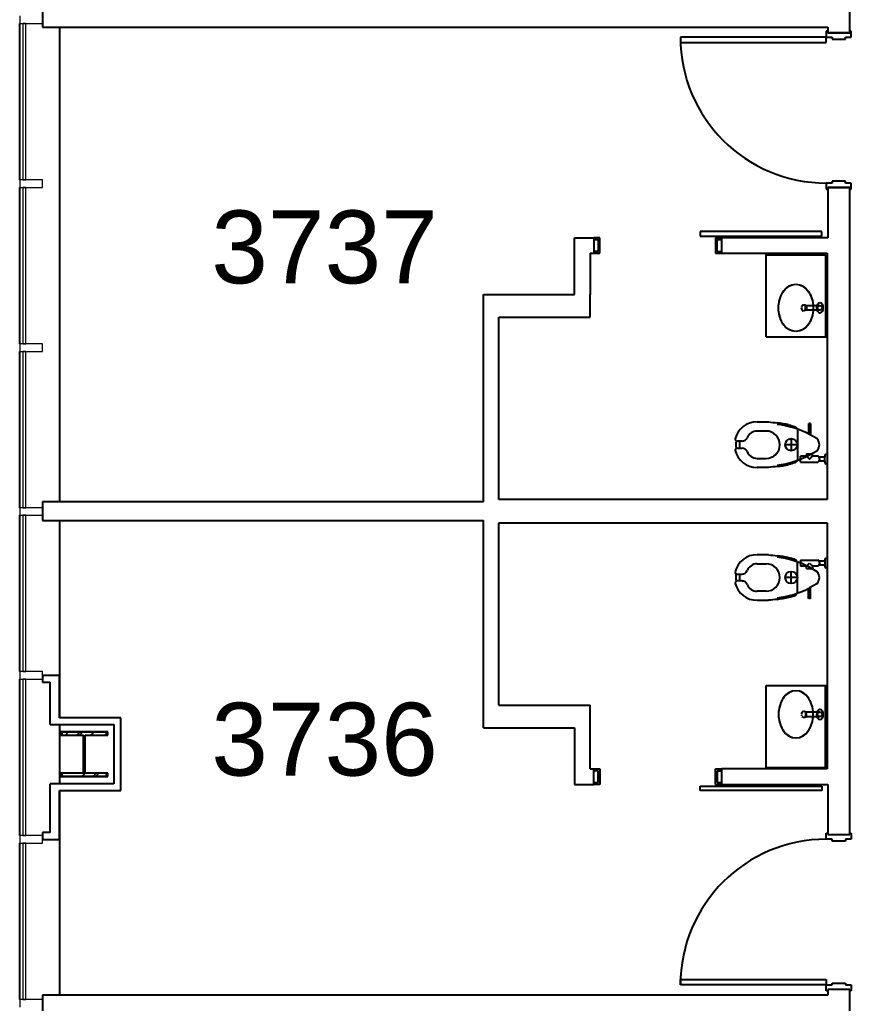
# Model space of a CAD drawing. Header units: inches. Extents: x -1169 to 5569, y -44 to 4300.
# Drawn here: x -42.7 to 231.1, y 2545 to 2869 of the extents above; entities that cross this region are included whole.
import ezdxf

# ---------------------------------------------------------------- set-up
doc = ezdxf.new("R2010")
doc.units = ezdxf.units.IN
doc.header["$LTSCALE"] = 96
doc.header["$MEASUREMENT"] = 0
for name, color, linetype in [('A-ANNO-ROOM', 4, 'CONTINUOUS'), ('A-COLS', 5, 'CONTINUOUS'), ('A-DOOR', 2, 'CONTINUOUS'), ('A-FLOR-PFIX', 2, 'CONTINUOUS'), ('A-GLAZ', 2, 'CONTINUOUS'), ('A-WALL-FULL', 6, 'CONTINUOUS')]:
    doc.layers.add(name, color=color, linetype=linetype)
doc.styles.add('Arial', font='arial.ttf')

msp = doc.modelspace()

# ---------------------------------------------------------------- linework, layer by layer
at = {"layer": 'A-COLS'}
for p, q in [((-13.67, 2634.47), (-29.17, 2634.47)), ((-29.17, 2634.47), (-29.17, 2633.38)), ((-14.07, 2634.33), (-28.77, 2634.33)), ((-28.77, 2634.33), (-28.77, 2633.39)), ((-27.6, 2633.39), (-26.66, 2634.33)), ((-23.87, 2633.38), (-22.92, 2634.33)), ((-22.99, 2633.39), (-22.05, 2634.33)), ((-19.26, 2633.39), (-18.31, 2634.33)), ((-14.07, 2633.39), (-14.07, 2634.33)), ((-13.67, 2633.38), (-13.67, 2634.47)), ((-29.17, 2633.38), (-28.77, 2633.38)), ((-28.77, 2633.39), (-21.72, 2633.39)), ((-21.76, 2633.38), (-21.76, 2620.78)), ((-21.72, 2633.39), (-21.72, 2620.77)), ((-21.72, 2630.92), (-21.13, 2631.51)), ((-21.13, 2620.77), (-21.13, 2633.39)), ((-21.13, 2633.39), (-14.07, 2633.39)), ((-21.08, 2620.78), (-21.08, 2633.38)), ((-14.07, 2633.38), (-13.67, 2633.38)), ((-28.77, 2620.78), (-29.17, 2620.78)), ((-29.17, 2620.78), (-29.17, 2619.69)), ((-29.17, 2619.69), (-13.67, 2619.69)), ((-21.72, 2620.77), (-28.77, 2620.77)), ((-28.77, 2620.77), (-28.77, 2619.83)), ((-28.77, 2619.83), (-14.07, 2619.83)), ((-22.15, 2619.83), (-21.13, 2620.85)), ((-14.07, 2620.77), (-21.13, 2620.77)), ((-18.41, 2619.83), (-17.47, 2620.78)), ((-17.54, 2619.83), (-16.6, 2620.77)), ((-13.67, 2620.78), (-14.07, 2620.78)), ((-14.07, 2619.83), (-14.07, 2620.77)), ((-13.67, 2619.69), (-13.67, 2620.78))]:
    msp.add_line(p, q, dxfattribs=at)
at = {"layer": 'A-DOOR'}
for p, q in [((223.33, 2865.2), (222.83, 2865.2)), ((222.83, 2865.2), (222.83, 2863.2)), ((223.33, 2864.7), (223.33, 2865.2)), ((230.58, 2864.7), (223.33, 2864.7)), ((231.08, 2865.2), (230.58, 2865.2)), ((230.58, 2865.2), (230.58, 2864.7)), ((231.08, 2863.2), (231.08, 2865.2)), ((174.83, 2863.2), (174.83, 2861.45)), ((222.83, 2863.2), (174.83, 2863.2)), ((174.83, 2861.45), (222.83, 2861.45)), ((222.83, 2861.45), (222.83, 2863.2)), ((222.83, 2863.2), (224.76, 2863.2)), ((224.76, 2863.2), (224.76, 2862.58)), ((224.76, 2862.58), (229.14, 2862.58)), ((229.14, 2862.58), (229.14, 2863.2)), ((229.14, 2863.2), (231.08, 2863.2)), ((229.14, 2815.83), (224.76, 2815.83)), ((224.76, 2815.83), (224.76, 2815.2)), ((229.14, 2815.2), (229.14, 2815.83)), ((224.76, 2815.2), (222.83, 2815.2)), ((222.83, 2815.2), (222.83, 2813.2)), ((222.83, 2813.2), (223.33, 2813.2)), ((223.33, 2813.2), (223.33, 2813.7)), ((223.33, 2813.7), (230.58, 2813.7)), ((231.08, 2815.2), (229.14, 2815.2)), ((230.58, 2813.7), (230.58, 2813.2)), ((230.58, 2813.2), (231.08, 2813.2)), ((231.08, 2813.2), (231.08, 2815.2)), ((146.33, 2797.2), (146.33, 2796.58)), ((148.33, 2797.2), (146.33, 2797.2)), ((146.33, 2796.58), (147.7, 2796.58)), ((147.7, 2796.58), (147.7, 2792.7)), ((148.33, 2792.08), (148.33, 2797.2)), ((221.33, 2799.2), (181.33, 2799.2)), ((181.33, 2799.2), (181.33, 2797.7)), ((181.33, 2797.7), (221.33, 2797.7)), ((186.33, 2797.2), (188.33, 2797.2)), ((186.33, 2797.2), (186.33, 2792.08)), ((186.33, 2797.2), (186.33, 2792.08)), ((186.95, 2792.7), (186.95, 2796.58)), ((186.95, 2796.58), (188.33, 2796.58)), ((186.95, 2792.7), (186.95, 2796.58)), ((188.33, 2796.58), (188.33, 2797.2)), ((188.33, 2796.58), (188.33, 2797.2)), ((221.33, 2797.7), (221.33, 2799.2)), ((146.33, 2792.7), (146.33, 2792.08)), ((147.7, 2792.7), (146.33, 2792.7)), ((146.33, 2792.08), (148.33, 2792.08)), ((186.33, 2792.08), (188.33, 2792.08)), ((186.95, 2792.7), (188.33, 2792.7)), ((188.33, 2792.08), (188.33, 2792.7)), ((188.33, 2792.08), (188.33, 2792.7)), ((146.33, 2621.58), (146.33, 2622.2)), ((146.33, 2622.2), (148.33, 2622.2)), ((147.7, 2621.58), (146.33, 2621.58)), ((147.7, 2617.7), (147.7, 2621.58)), ((148.33, 2622.2), (148.33, 2617.08)), ((186.33, 2617.08), (186.33, 2622.2)), ((186.33, 2622.2), (188.33, 2622.2)), ((186.33, 2617.08), (186.33, 2622.2)), ((186.95, 2621.58), (186.95, 2617.7)), ((186.95, 2621.58), (188.33, 2621.58)), ((186.95, 2621.58), (186.95, 2617.7)), ((188.33, 2622.2), (188.33, 2621.58)), ((188.33, 2622.2), (188.33, 2621.58)), ((146.33, 2617.7), (147.7, 2617.7)), ((146.33, 2617.08), (146.33, 2617.7)), ((148.33, 2617.08), (146.33, 2617.08)), ((181.33, 2615.08), (181.33, 2616.58)), ((181.33, 2616.58), (221.33, 2616.58)), ((221.33, 2615.08), (181.33, 2615.08)), ((186.33, 2617.08), (188.33, 2617.08)), ((186.95, 2617.7), (188.33, 2617.7)), ((188.33, 2617.7), (188.33, 2617.08)), ((188.33, 2617.7), (188.33, 2617.08)), ((221.33, 2616.58), (221.33, 2615.08)), ((222.83, 2599.08), (222.83, 2601.08)), ((222.83, 2601.08), (223.33, 2601.08)), ((224.76, 2599.08), (222.83, 2599.08)), ((223.33, 2601.08), (223.33, 2600.58)), ((223.33, 2600.58), (230.58, 2600.58)), ((224.76, 2598.45), (224.76, 2599.08)), ((229.14, 2599.08), (229.14, 2598.45)), ((231.08, 2599.08), (229.14, 2599.08)), ((230.58, 2601.08), (231.08, 2601.08)), ((230.58, 2600.58), (230.58, 2601.08)), ((231.08, 2601.08), (231.08, 2599.08)), ((229.14, 2598.45), (224.76, 2598.45)), ((174.83, 2552.83), (222.83, 2552.83)), ((174.83, 2551.08), (174.83, 2552.83)), ((222.83, 2551.08), (174.83, 2551.08)), ((222.83, 2552.83), (222.83, 2551.08)), ((222.83, 2551.08), (224.76, 2551.08)), ((222.83, 2549.08), (222.83, 2551.08)), ((224.76, 2551.7), (229.14, 2551.7)), ((224.76, 2551.08), (224.76, 2551.7)), ((229.14, 2551.7), (229.14, 2551.08)), ((229.14, 2551.08), (231.08, 2551.08)), ((231.08, 2551.08), (231.08, 2549.08)), ((223.33, 2549.08), (222.83, 2549.08)), ((223.33, 2549.58), (223.33, 2549.08)), ((230.58, 2549.58), (223.33, 2549.58)), ((230.58, 2549.08), (230.58, 2549.58)), ((231.08, 2549.08), (230.58, 2549.08))]:
    msp.add_line(p, q, dxfattribs=at)
for centre, start, end in [((222.83, 2863.2), 180, 270), ((222.83, 2863.2), 180, 270), ((222.83, 2551.08), 90, 180), ((222.83, 2551.08), 90, 180)]:
    msp.add_arc(centre, 48, start, end, dxfattribs=at)
at = {"layer": 'A-FLOR-PFIX'}
for p, q in [((203.08, 2764.58), (203.08, 2792.08)), ((203.08, 2791.58), (222.58, 2791.58)), ((222.58, 2791.58), (222.58, 2764.58)), ((208.58, 2779.28), (209.46, 2780.37)), ((209.46, 2780.37), (210.5, 2781.19)), ((210.5, 2781.19), (211.64, 2781.69)), ((211.46, 2781.63), (211.71, 2781.71)), ((211.64, 2781.69), (212.83, 2781.86)), ((212.83, 2781.86), (214.02, 2781.69)), ((214.02, 2781.69), (215.15, 2781.19)), ((215.15, 2781.19), (216.19, 2780.37)), ((216.19, 2780.37), (217.08, 2779.28)), ((207.39, 2776.48), (207.87, 2777.97)), ((207.87, 2777.97), (208.58, 2779.28)), ((217.08, 2779.28), (217.78, 2777.97)), ((217.78, 2777.97), (218.26, 2776.48)), ((207.14, 2774.89), (207.39, 2776.48)), ((207.14, 2773.26), (207.14, 2774.89)), ((214.84, 2774.75), (215.32, 2775.04)), ((215.32, 2775.04), (215.8, 2775.04)), ((215.8, 2775.04), (216.15, 2774.86)), ((216.27, 2773.77), (215.92, 2773.24)), ((215.97, 2774.83), (220.72, 2774.83)), ((215.97, 2773.33), (215.97, 2774.83)), ((216.15, 2774.86), (216.28, 2774.68)), ((216.28, 2774.68), (216.27, 2773.77)), ((218.26, 2776.48), (218.51, 2774.89)), ((218.51, 2774.89), (218.51, 2773.26)), ((207.39, 2771.67), (207.14, 2773.26)), ((207.87, 2770.19), (207.39, 2771.67)), ((215.52, 2773.09), (215.37, 2773.1)), ((215.92, 2773.24), (215.52, 2773.09)), ((220.72, 2773.33), (215.97, 2773.33)), ((218.26, 2771.67), (217.78, 2770.19)), ((218.51, 2773.26), (218.26, 2771.67)), ((208.58, 2768.87), (207.87, 2770.19)), ((209.46, 2767.78), (208.58, 2768.87)), ((210.5, 2766.97), (209.46, 2767.78)), ((211.64, 2766.47), (210.5, 2766.97)), ((215.15, 2766.97), (214.02, 2766.47)), ((216.19, 2767.78), (215.15, 2766.97)), ((217.08, 2768.87), (216.19, 2767.78)), ((217.78, 2770.19), (217.08, 2768.87)), ((203.08, 2764.58), (223.08, 2764.58)), ((211.71, 2766.45), (211.46, 2766.52)), ((212.83, 2766.3), (211.64, 2766.47)), ((214.02, 2766.47), (212.83, 2766.3)), ((200.06, 2736.52), (203.79, 2736.52)), ((216.96, 2735.87), (216.96, 2732.73)), ((217.59, 2735.97), (217.04, 2735.97)), ((217.67, 2735.87), (217.67, 2732.73)), ((203.06, 2733.52), (200.06, 2733.52)), ((213.41, 2733.58), (213.41, 2724.45)), ((219.78, 2731.05), (217.31, 2732.38)), ((217.92, 2732.11), (217.81, 2732.11)), ((195.1, 2730.15), (193.6, 2730.15)), ((213.31, 2729.02), (209.31, 2729.02)), ((211.31, 2731.02), (211.31, 2727.02)), ((193.6, 2727.88), (195.1, 2727.88)), ((216.31, 2725.27), (214.31, 2725.27)), ((214.31, 2725.13), (214.31, 2725.27)), ((214.31, 2724.77), (214.31, 2725.13)), ((216.31, 2726.02), (216.31, 2725.27)), ((216.31, 2726.02), (216.6, 2726.02)), ((216.6, 2726.02), (216.81, 2726.02)), ((216.81, 2726.02), (217.05, 2726.02)), ((217.05, 2726.02), (217.57, 2726.02)), ((217.31, 2725.65), (219.78, 2726.98)), ((217.57, 2726.02), (218.02, 2726.02)), ((218.02, 2726.02), (218.18, 2726.02)), ((218.18, 2726.02), (218.31, 2726.02)), ((218.31, 2725.27), (218.31, 2726.02)), ((220.07, 2725.27), (218.31, 2725.27)), ((218.36, 2725.97), (218.36, 2726.21)), ((222.31, 2724.89), (220.49, 2724.89)), ((222.31, 2723.64), (222.31, 2724.89)), ((223.06, 2725.82), (222.7, 2725.82)), ((200.06, 2724.52), (203.06, 2724.52)), ((214.31, 2724.52), (214.31, 2724.77)), ((214.31, 2724.27), (214.31, 2724.52)), ((214.31, 2724.01), (214.31, 2724.27)), ((214.31, 2723.56), (214.31, 2724.01)), ((214.31, 2723.27), (214.31, 2723.56)), ((214.31, 2723.27), (220.06, 2723.27)), ((222.31, 2723.64), (220.49, 2723.64)), ((223.06, 2722.71), (222.7, 2722.71)), ((203.79, 2721.52), (200.06, 2721.52)), ((203.79, 2692.77), (200.06, 2692.77)), ((200.06, 2689.77), (203.06, 2689.77)), ((213.41, 2680.7), (213.41, 2689.83)), ((214.31, 2691.02), (220.06, 2691.02)), ((214.31, 2691.02), (214.31, 2690.72)), ((214.31, 2690.72), (214.31, 2690.27)), ((214.31, 2690.27), (214.31, 2690.02)), ((214.31, 2690.02), (214.31, 2689.76)), ((214.31, 2689.76), (214.31, 2689.52)), ((214.31, 2689.52), (214.31, 2689.15)), ((222.31, 2690.64), (220.49, 2690.64)), ((222.31, 2689.39), (220.49, 2689.39)), ((222.31, 2690.64), (222.31, 2689.39)), ((223.06, 2691.57), (222.7, 2691.57)), ((193.6, 2686.4), (195.1, 2686.4)), ((211.31, 2683.27), (211.31, 2687.27)), ((214.31, 2689.15), (214.31, 2689.02)), ((216.31, 2689.02), (214.31, 2689.02)), ((216.31, 2688.27), (216.31, 2689.02)), ((216.31, 2688.27), (216.6, 2688.27)), ((216.6, 2688.27), (216.81, 2688.27)), ((216.81, 2688.27), (217.05, 2688.27)), ((217.05, 2688.27), (217.57, 2688.27)), ((217.31, 2688.63), (219.78, 2687.3)), ((217.57, 2688.27), (218.02, 2688.27)), ((218.02, 2688.27), (218.18, 2688.27)), ((218.18, 2688.27), (218.31, 2688.27)), ((218.31, 2689.02), (218.31, 2688.27)), ((220.07, 2689.02), (218.31, 2689.02)), ((218.36, 2688.31), (218.36, 2688.07)), ((223.06, 2688.46), (222.7, 2688.46)), ((195.1, 2684.13), (193.6, 2684.13)), ((213.31, 2685.27), (209.31, 2685.27)), ((219.78, 2683.23), (217.31, 2681.9)), ((203.06, 2680.77), (200.06, 2680.77)), ((216.96, 2678.41), (216.96, 2681.55)), ((217.67, 2678.41), (217.67, 2681.55)), ((217.92, 2682.17), (217.81, 2682.17)), ((200.06, 2677.77), (203.79, 2677.77)), ((217.59, 2678.31), (217.04, 2678.31)), ((203.08, 2649.7), (223.08, 2649.7)), ((203.08, 2622.2), (203.08, 2649.7)), ((210.5, 2647.31), (209.46, 2646.5)), ((211.64, 2647.81), (210.5, 2647.31)), ((211.71, 2647.83), (211.46, 2647.76)), ((212.83, 2647.98), (211.64, 2647.81)), ((214.02, 2647.81), (212.83, 2647.98)), ((215.15, 2647.31), (214.02, 2647.81)), ((216.19, 2646.5), (215.15, 2647.31)), ((222.58, 2622.7), (222.58, 2649.7)), ((207.87, 2644.09), (207.39, 2642.61)), ((208.58, 2645.41), (207.87, 2644.09)), ((209.46, 2646.5), (208.58, 2645.41)), ((217.08, 2645.41), (216.19, 2646.5)), ((217.78, 2644.09), (217.08, 2645.41)), ((218.26, 2642.61), (217.78, 2644.09)), ((207.39, 2642.61), (207.14, 2641.02)), ((207.14, 2641.02), (207.14, 2639.39)), ((215.52, 2641.19), (215.37, 2641.18)), ((215.92, 2641.04), (215.52, 2641.19)), ((216.27, 2640.51), (215.92, 2641.04)), ((215.97, 2640.95), (215.97, 2639.45)), ((220.72, 2640.95), (215.97, 2640.95)), ((218.51, 2641.02), (218.26, 2642.61)), ((218.51, 2639.39), (218.51, 2641.02)), ((207.14, 2639.39), (207.39, 2637.8)), ((207.39, 2637.8), (207.87, 2636.31)), ((214.84, 2639.53), (215.32, 2639.24)), ((215.32, 2639.24), (215.8, 2639.24)), ((215.8, 2639.24), (216.15, 2639.42)), ((215.97, 2639.45), (220.72, 2639.45)), ((216.15, 2639.42), (216.28, 2639.6)), ((216.28, 2639.6), (216.27, 2640.51)), ((217.78, 2636.31), (218.26, 2637.8)), ((218.26, 2637.8), (218.51, 2639.39)), ((207.87, 2636.31), (208.58, 2635)), ((208.58, 2635), (209.46, 2633.91)), ((216.19, 2633.91), (217.08, 2635)), ((217.08, 2635), (217.78, 2636.31)), ((209.46, 2633.91), (210.5, 2633.09)), ((210.5, 2633.09), (211.64, 2632.59)), ((211.46, 2632.65), (211.71, 2632.57)), ((211.64, 2632.59), (212.83, 2632.42)), ((212.83, 2632.42), (214.02, 2632.59)), ((214.02, 2632.59), (215.15, 2633.09)), ((215.15, 2633.09), (216.19, 2633.91)), ((203.08, 2622.7), (222.58, 2622.7))]:
    msp.add_line(p, q, dxfattribs=at)
for centre, radius in [((220.72, 2774.08), 0.75), ((211.31, 2729.02), 2), ((211.31, 2685.27), 2), ((220.72, 2640.2), 0.75)]:
    msp.add_circle(centre, radius, dxfattribs=at)
for centre, radius, start, end in [((215.58, 2774.08), 1, 181.4853, 252), ((215.58, 2774.08), 1, 152.4389, 170.9999), ((200.06, 2729.02), 7.5, 90, 165.1121), ((233.63, 2994.94), 260.14, 263.4139, 264.0565), ((203.44, 2706.59), 29.29, 61.7358, 83.7352), ((203.44, 2706.59), 29.79, 76.1737, 83.7352), ((217.07, 2735.86), 0.116, 108.3864, 173.6136), ((217.55, 2735.86), 0.116, 6.3864, 71.6136), ((200.06, 2729.97), 3.55, 90, 158.2237), ((203.06, 2729.02), 4.5, 270, 90), ((217.13, 2732.73), 0.173, 181.0648, 237.0648), ((216.92, 2732.49), 0.149, 2.3253, 41.3398), ((217.7, 2732.49), 0.149, 138.6602, 221.3398), ((217.49, 2732.73), 0.173, 302.9352, 358.9352), ((217.15, 2732.01), 0.58, 16.8881, 41.3398), ((217.66, 2731.7), 0.488, 35.7408, 58.3112), ((193.6, 2730.94), 0.787, 180, 270), ((200.06, 2729.02), 7, 169.5998, 190.4002), ((200.69, 2729.02), 6.45, 169.8161, 190.1839), ((195.1, 2731.95), 1.79, 270, 338.2237), ((219.31, 2730.17), 1, 39.5594, 61.7358), ((216.88, 2729.01), 3.67, 330.8866, 29.3), ((193.6, 2727.09), 0.787, 90, 180), ((200.06, 2729.02), 7.5, 194.8879, 270), ((195.1, 2726.08), 1.79, 21.7763, 90), ((200.06, 2728.06), 3.55, 201.7763, 270), ((203.44, 2751.44), 29.29, 276.2648, 298.2642), ((218.12, 2726.2), 0.33, 305.0019, 317.2424), ((219.31, 2727.86), 1, 298.2642, 320.968), ((219.57, 2724.27), 1.12, 296.3464, 63.5621), ((224.67, 2724.89), 2.36, 163.2822, 180), ((222.75, 2725.47), 0.358, 98.7178, 163.2822), ((233.63, 2463.09), 260.14, 95.9435, 96.5861), ((203.44, 2751.44), 29.79, 276.2648, 283.8263), ((224.67, 2723.64), 2.36, 180, 196.7178), ((222.75, 2723.06), 0.358, 196.7178, 261.2822), ((200.06, 2685.27), 7.5, 90, 165.1121), ((233.63, 2951.19), 260.14, 263.4139, 264.0565), ((203.44, 2662.84), 29.79, 76.1737, 83.7352), ((200.06, 2686.22), 3.55, 90, 158.2237), ((203.06, 2685.27), 4.5, 270, 90), ((203.44, 2662.84), 29.29, 61.7358, 83.7352), ((219.57, 2690.01), 1.12, 296.4379, 63.6536), ((224.67, 2690.64), 2.36, 163.2822, 180), ((224.67, 2689.39), 2.36, 180, 196.7178), ((222.75, 2691.22), 0.358, 98.7178, 163.2822), ((193.6, 2687.19), 0.787, 180, 270), ((200.06, 2685.27), 7, 169.5998, 190.4002), ((200.69, 2685.27), 6.45, 169.8161, 190.1839), ((195.1, 2688.2), 1.79, 270, 338.2237), ((218.12, 2688.08), 0.33, 42.7576, 54.9981), ((219.31, 2686.42), 1, 39.032, 61.7358), ((216.88, 2685.27), 3.67, 330.7, 29.1134), ((222.75, 2688.81), 0.358, 196.7178, 261.2822), ((193.6, 2683.34), 0.787, 90, 180), ((200.06, 2685.27), 7.5, 194.8879, 270), ((195.1, 2682.33), 1.79, 21.7763, 90), ((200.06, 2684.31), 3.55, 201.7763, 270), ((219.31, 2684.11), 1, 298.2642, 320.4406), ((203.44, 2707.69), 29.29, 276.2648, 298.2642), ((217.13, 2681.55), 0.173, 122.9352, 178.9352), ((216.92, 2681.79), 0.149, 318.6602, 357.6747), ((217.7, 2681.79), 0.149, 138.6602, 221.3398), ((217.15, 2682.27), 0.58, 318.6602, 343.1119), ((217.49, 2681.55), 0.173, 1.0648, 57.0648), ((217.66, 2682.58), 0.488, 301.6888, 324.2592), ((233.63, 2419.34), 260.14, 95.9435, 96.5861), ((203.44, 2707.69), 29.79, 276.2648, 283.8263), ((217.07, 2678.42), 0.116, 186.3864, 251.6136), ((217.55, 2678.42), 0.116, 288.3864, 353.6136), ((215.58, 2640.2), 1, 108, 178.5147), ((215.58, 2640.2), 1, 189.0001, 207.5611)]:
    msp.add_arc(centre, radius, start, end, dxfattribs=at)
msp.add_ellipse((220.73, 2774.12), major_axis=(0, 1.75), ratio=0.571429, dxfattribs=at)
msp.add_ellipse((218.17, 2727.03), major_axis=(0, -1.12), ratio=0.5, start_param=0.260484, end_param=0.3552, dxfattribs=at)
at = {"layer": 'A-FLOR-PFIX', "extrusion": (0, 0, -1)}
for centre, major_axis, ratio, start_param, end_param in [((218.17, 2687.25), (0, 1.12), 0.5, 0.260484, 0.3552), ((220.73, 2640.16), (0, 1.75), 0.571429, 3.141593, 9.424778)]:
    msp.add_ellipse(centre, major_axis=major_axis, ratio=ratio, start_param=start_param, end_param=end_param, dxfattribs=at)
at = {"layer": 'A-FLOR-PFIX'}
for points, knots in [([(208.46, 2779.1), (208.65, 2779.41), (208.86, 2779.7), (209.08, 2779.95), (209.08, 2779.95)], [5.4048623, 5.4048623, 5.4048623, 5.4048623, 5.5582024, 5.5583845, 5.5583845, 5.5583845, 5.5583845]), ([(209.37, 2780.27), (209.64, 2780.55), (209.98, 2780.83), (210.34, 2781.09), (210.4, 2781.13)], [5.6220806, 5.6220806, 5.6220806, 5.6220806, 5.7998634, 5.8343864, 5.8343864, 5.8343864, 5.8343864]), ([(210.43, 2781.14), (210.78, 2781.36), (211.16, 2781.57), (211.56, 2781.66), (211.59, 2781.67)], [5.8415235, 5.8415235, 5.8415235, 5.8415235, 6.0415243, 6.0587858, 6.0587858, 6.0587858, 6.0587858]), ([(214.06, 2781.67), (214.1, 2781.66), (214.49, 2781.54), (214.88, 2781.36), (215.22, 2781.14)], [0.2243995, 0.2243995, 0.2243995, 0.2243995, 0.241661, 0.4416618, 0.4416618, 0.4416618, 0.4416618]), ([(215.25, 2781.12), (215.31, 2781.08), (215.67, 2780.84), (216.01, 2780.55), (216.28, 2780.27)], [0.448799, 0.448799, 0.448799, 0.448799, 0.4833219, 0.6611047, 0.6611047, 0.6611047, 0.6611047]), ([(216.57, 2779.95), (216.57, 2779.95), (216.79, 2779.69), (217, 2779.41), (217.19, 2779.1)], [0.7248008, 0.7248008, 0.7248008, 0.7248008, 0.7249829, 0.878323, 0.878323, 0.878323, 0.878323]), ([(207.31, 2776.13), (207.36, 2776.38), (207.44, 2776.71), (207.53, 2777.02), (207.56, 2777.09)], [4.9749558, 4.9749558, 4.9749558, 4.9749558, 5.0748804, 5.1046577, 5.1046577, 5.1046577, 5.1046577]), ([(207.77, 2777.7), (207.88, 2777.99), (208.03, 2778.31), (208.18, 2778.61), (208.2, 2778.64)], [5.1895316, 5.1895316, 5.1895316, 5.1895316, 5.3165414, 5.3302301, 5.3302301, 5.3302301, 5.3302301]), ([(217.45, 2778.64), (217.47, 2778.61), (217.63, 2778.31), (217.77, 2777.99), (217.88, 2777.7)], [0.9529552, 0.9529552, 0.9529552, 0.9529552, 0.9666439, 1.0936537, 1.0936537, 1.0936537, 1.0936537]), ([(218.09, 2777.1), (218.12, 2777.02), (218.21, 2776.71), (218.29, 2776.38), (218.34, 2776.13)], [1.1785276, 1.1785276, 1.1785276, 1.1785276, 1.2083049, 1.3082295, 1.3082295, 1.3082295, 1.3082295]), ([(207.11, 2774.45), (207.12, 2774.64), (207.14, 2774.97), (207.18, 2775.29), (207.19, 2775.42)], [4.7595613, 4.7595613, 4.7595613, 4.7595613, 4.8332195, 4.883074, 4.883074, 4.883074, 4.883074]), ([(207.19, 2772.74), (207.18, 2772.86), (207.14, 2773.19), (207.12, 2773.51), (207.11, 2773.7)], [4.541704, 4.541704, 4.541704, 4.541704, 4.5915585, 4.6652167, 4.6652167, 4.6652167, 4.6652167]), ([(218.46, 2775.42), (218.48, 2775.29), (218.51, 2774.97), (218.53, 2774.64), (218.54, 2774.45)], [1.4001113, 1.4001113, 1.4001113, 1.4001113, 1.4499658, 1.523624, 1.523624, 1.523624, 1.523624]), ([(218.54, 2773.7), (218.53, 2773.51), (218.51, 2773.19), (218.48, 2772.86), (218.46, 2772.74)], [1.6179686, 1.6179686, 1.6179686, 1.6179686, 1.6916268, 1.7414813, 1.7414813, 1.7414813, 1.7414813]), ([(207.56, 2771.06), (207.53, 2771.13), (207.44, 2771.45), (207.36, 2771.77), (207.31, 2772.03)], [4.3201203, 4.3201203, 4.3201203, 4.3201203, 4.3498975, 4.4498221, 4.4498221, 4.4498221, 4.4498221]), ([(208.2, 2769.52), (208.18, 2769.55), (208.02, 2769.84), (207.88, 2770.16), (207.77, 2770.46)], [4.0945479, 4.0945479, 4.0945479, 4.0945479, 4.1082365, 4.2352464, 4.2352464, 4.2352464, 4.2352464]), ([(217.88, 2770.46), (217.77, 2770.16), (217.63, 2769.85), (217.47, 2769.54), (217.45, 2769.52)], [2.0479389, 2.0479389, 2.0479389, 2.0479389, 2.1749488, 2.1886374, 2.1886374, 2.1886374, 2.1886374]), ([(218.34, 2772.03), (218.29, 2771.77), (218.21, 2771.45), (218.12, 2771.13), (218.09, 2771.06)], [1.8333632, 1.8333632, 1.8333632, 1.8333632, 1.9332878, 1.963065, 1.963065, 1.963065, 1.963065]), ([(209.08, 2768.2), (209.08, 2768.2), (208.86, 2768.46), (208.65, 2768.75), (208.46, 2769.06)], [3.8663935, 3.8663935, 3.8663935, 3.8663935, 3.8665756, 4.0199157, 4.0199157, 4.0199157, 4.0199157]), ([(210.4, 2767.04), (210.34, 2767.08), (209.98, 2767.32), (209.64, 2767.61), (209.37, 2767.89)], [3.5903916, 3.5903916, 3.5903916, 3.5903916, 3.6249146, 3.8026973, 3.8026973, 3.8026973, 3.8026973]), ([(211.59, 2766.48), (211.56, 2766.49), (211.16, 2766.62), (210.78, 2766.8), (210.43, 2767.01)], [3.3659921, 3.3659921, 3.3659921, 3.3659921, 3.3832536, 3.5832545, 3.5832545, 3.5832545, 3.5832545]), ([(215.22, 2767.01), (214.88, 2766.8), (214.49, 2766.59), (214.1, 2766.5), (214.06, 2766.49)], [2.6999308, 2.6999308, 2.6999308, 2.6999308, 2.8999317, 2.9171932, 2.9171932, 2.9171932, 2.9171932]), ([(216.28, 2767.89), (216.01, 2767.61), (215.67, 2767.33), (215.31, 2767.07), (215.26, 2767.03)], [2.480488, 2.480488, 2.480488, 2.480488, 2.6582707, 2.6927937, 2.6927937, 2.6927937, 2.6927937]), ([(217.19, 2769.06), (217, 2768.75), (216.79, 2768.46), (216.57, 2768.2), (216.57, 2768.2)], [2.2632696, 2.2632696, 2.2632696, 2.2632696, 2.4166097, 2.4167919, 2.4167919, 2.4167919, 2.4167919]), ([(212.36, 2735.01), (212.48, 2734.97), (212.66, 2734.89), (212.86, 2734.74), (213, 2734.62), (213.12, 2734.47), (213.26, 2734.26), (213.38, 2733.96), (213.41, 2733.7), (213.41, 2733.58)], [0, 0, 0, 0, 0.2, 0.3, 0.4, 0.5, 0.6, 0.8, 1, 1, 1, 1]), ([(216.31, 2725.27), (216.31, 2725.26), (216.32, 2725.26), (216.33, 2725.24), (216.35, 2725.23), (216.37, 2725.21), (216.39, 2725.19), (216.42, 2725.16), (216.45, 2725.13), (216.48, 2725.1), (216.51, 2725.06), (216.55, 2725.03), (216.57, 2725), (216.59, 2724.99)], [0, 0, 0, 0, 0.0714286, 0.1071429, 0.1428571, 0.1785714, 0.2142857, 0.25, 0.2857143, 0.3214286, 0.3571429, 0.3928571, 0.4285713, 0.4285713, 0.4285713, 0.4285713]), ([(216.59, 2724.99), (216.6, 2724.98), (216.63, 2724.95), (216.68, 2724.9), (216.72, 2724.85), (216.75, 2724.83)], [0.4285714, 0.4285714, 0.4285714, 0.4285714, 0.4642857, 0.5, 0.5714284, 0.5714284, 0.5714284, 0.5714284]), ([(217.81, 2724.76), (217.83, 2724.79), (217.87, 2724.82), (217.92, 2724.87), (217.94, 2724.9), (217.96, 2724.91)], [0.375, 0.375, 0.375, 0.375, 0.4375, 0.46875, 0.5, 0.5, 0.5, 0.5]), ([(217.96, 2724.91), (217.97, 2724.92), (217.99, 2724.95), (218.03, 2724.98), (218.06, 2725.02), (218.08, 2725.04), (218.09, 2725.05)], [0.5000002, 0.5000002, 0.5000002, 0.5000002, 0.53125, 0.5625, 0.59375, 0.625, 0.625, 0.625, 0.625]), ([(218.09, 2725.05), (218.1, 2725.06), (218.12, 2725.08), (218.15, 2725.11), (218.18, 2725.14), (218.21, 2725.16), (218.23, 2725.18), (218.26, 2725.21), (218.27, 2725.23), (218.28, 2725.24)], [0.625, 0.625, 0.625, 0.625, 0.65625, 0.6875, 0.71875, 0.75, 0.78125, 0.8125, 0.8749999, 0.8749999, 0.8749999, 0.8749999]), ([(213.41, 2724.45), (213.41, 2724.33), (213.39, 2724.13), (213.31, 2723.89), (213.23, 2723.73), (213.15, 2723.6), (213.08, 2723.51), (213.02, 2723.43), (212.95, 2723.37), (212.86, 2723.29), (212.75, 2723.2), (212.59, 2723.11), (212.45, 2723.05), (212.36, 2723.02)], [0, 0, 0, 0, 0.2, 0.3, 0.4, 0.475, 0.55, 0.5875, 0.625, 0.7, 0.775, 0.85, 1, 1, 1, 1]), ([(216.75, 2724.83), (216.77, 2724.81), (216.8, 2724.78), (216.85, 2724.72), (216.9, 2724.68), (216.93, 2724.65)], [0.5714286, 0.5714286, 0.5714286, 0.5714286, 0.6071429, 0.6428571, 0.7142855, 0.7142855, 0.7142855, 0.7142855]), ([(217.64, 2724.6), (217.67, 2724.63), (217.73, 2724.68), (217.78, 2724.73), (217.81, 2724.76)], [0.25, 0.25, 0.25, 0.25, 0.3125, 0.375, 0.375, 0.375, 0.375]), ([(213.41, 2689.83), (213.41, 2689.95), (213.39, 2690.15), (213.31, 2690.39), (213.23, 2690.55), (213.15, 2690.68), (213.08, 2690.78), (213.02, 2690.85), (212.95, 2690.91), (212.86, 2690.99), (212.75, 2691.08), (212.59, 2691.17), (212.45, 2691.23), (212.36, 2691.26)], [0, 0, 0, 0, 0.2, 0.3, 0.4, 0.475, 0.55, 0.5875, 0.625, 0.7, 0.775, 0.85, 1, 1, 1, 1]), ([(216.31, 2689.02), (216.31, 2689.02), (216.32, 2689.02), (216.33, 2689.04), (216.35, 2689.05), (216.37, 2689.07), (216.39, 2689.09), (216.42, 2689.12), (216.45, 2689.15), (216.48, 2689.18), (216.51, 2689.22), (216.55, 2689.25), (216.57, 2689.28), (216.59, 2689.29)], [0, 0, 0, 0, 0.0714286, 0.1071429, 0.1428571, 0.1785714, 0.2142857, 0.25, 0.2857143, 0.3214286, 0.3571429, 0.3928571, 0.4285713, 0.4285713, 0.4285713, 0.4285713]), ([(216.59, 2689.29), (216.6, 2689.3), (216.63, 2689.33), (216.68, 2689.38), (216.72, 2689.43), (216.75, 2689.46)], [0.4285714, 0.4285714, 0.4285714, 0.4285714, 0.4642857, 0.5, 0.5714284, 0.5714284, 0.5714284, 0.5714284]), ([(216.75, 2689.46), (216.77, 2689.47), (216.8, 2689.5), (216.85, 2689.56), (216.9, 2689.6), (216.93, 2689.64)], [0.5714286, 0.5714286, 0.5714286, 0.5714286, 0.6071429, 0.6428571, 0.7142855, 0.7142855, 0.7142855, 0.7142855]), ([(217.64, 2689.68), (217.67, 2689.65), (217.73, 2689.6), (217.78, 2689.55), (217.81, 2689.52)], [0.25, 0.25, 0.25, 0.25, 0.3125, 0.375, 0.375, 0.375, 0.375]), ([(217.81, 2689.52), (217.83, 2689.5), (217.87, 2689.46), (217.92, 2689.41), (217.94, 2689.38), (217.96, 2689.37)], [0.375, 0.375, 0.375, 0.375, 0.4375, 0.46875, 0.5, 0.5, 0.5, 0.5]), ([(217.96, 2689.37), (217.97, 2689.36), (217.99, 2689.33), (218.03, 2689.3), (218.06, 2689.27), (218.08, 2689.24), (218.09, 2689.23)], [0.5000002, 0.5000002, 0.5000002, 0.5000002, 0.53125, 0.5625, 0.59375, 0.625, 0.625, 0.625, 0.625]), ([(218.09, 2689.23), (218.1, 2689.22), (218.12, 2689.2), (218.15, 2689.17), (218.18, 2689.15), (218.21, 2689.12), (218.23, 2689.1), (218.26, 2689.07), (218.27, 2689.05), (218.28, 2689.04)], [0.625, 0.625, 0.625, 0.625, 0.65625, 0.6875, 0.71875, 0.75, 0.78125, 0.8125, 0.8749999, 0.8749999, 0.8749999, 0.8749999]), ([(212.36, 2679.27), (212.48, 2679.31), (212.66, 2679.39), (212.86, 2679.54), (213, 2679.66), (213.12, 2679.81), (213.26, 2680.02), (213.38, 2680.32), (213.41, 2680.58), (213.41, 2680.7)], [0, 0, 0, 0, 0.2, 0.3, 0.4, 0.5, 0.6, 0.8, 1, 1, 1, 1]), ([(210.4, 2647.24), (210.34, 2647.21), (209.98, 2646.96), (209.64, 2646.67), (209.37, 2646.39)], [3.5903916, 3.5903916, 3.5903916, 3.5903916, 3.6249146, 3.8026973, 3.8026973, 3.8026973, 3.8026973]), ([(211.59, 2647.8), (211.56, 2647.79), (211.16, 2647.66), (210.78, 2647.48), (210.43, 2647.27)], [3.3659921, 3.3659921, 3.3659921, 3.3659921, 3.3832536, 3.5832545, 3.5832545, 3.5832545, 3.5832545]), ([(215.22, 2647.27), (214.88, 2647.48), (214.49, 2647.69), (214.1, 2647.78), (214.06, 2647.79)], [2.6999308, 2.6999308, 2.6999308, 2.6999308, 2.8999317, 2.9171932, 2.9171932, 2.9171932, 2.9171932]), ([(216.28, 2646.39), (216.01, 2646.67), (215.67, 2646.95), (215.31, 2647.21), (215.26, 2647.25)], [2.480488, 2.480488, 2.480488, 2.480488, 2.6582707, 2.6927937, 2.6927937, 2.6927937, 2.6927937]), ([(208.2, 2644.76), (208.18, 2644.74), (208.02, 2644.44), (207.88, 2644.12), (207.77, 2643.82)], [4.0945479, 4.0945479, 4.0945479, 4.0945479, 4.1082365, 4.2352464, 4.2352464, 4.2352464, 4.2352464]), ([(209.08, 2646.08), (209.08, 2646.08), (208.86, 2645.82), (208.65, 2645.53), (208.46, 2645.23)], [3.8663935, 3.8663935, 3.8663935, 3.8663935, 3.8665756, 4.0199157, 4.0199157, 4.0199157, 4.0199157]), ([(217.19, 2645.23), (217, 2645.53), (216.79, 2645.82), (216.57, 2646.08), (216.57, 2646.08)], [2.2632696, 2.2632696, 2.2632696, 2.2632696, 2.4166097, 2.4167919, 2.4167919, 2.4167919, 2.4167919]), ([(217.88, 2643.82), (217.77, 2644.12), (217.63, 2644.43), (217.47, 2644.74), (217.45, 2644.76)], [2.0479389, 2.0479389, 2.0479389, 2.0479389, 2.1749488, 2.1886374, 2.1886374, 2.1886374, 2.1886374]), ([(207.19, 2641.55), (207.18, 2641.42), (207.14, 2641.09), (207.12, 2640.77), (207.11, 2640.58)], [4.541704, 4.541704, 4.541704, 4.541704, 4.5915585, 4.6652167, 4.6652167, 4.6652167, 4.6652167]), ([(207.56, 2643.22), (207.53, 2643.15), (207.44, 2642.83), (207.36, 2642.51), (207.31, 2642.25)], [4.3201203, 4.3201203, 4.3201203, 4.3201203, 4.3498975, 4.4498221, 4.4498221, 4.4498221, 4.4498221]), ([(218.34, 2642.25), (218.29, 2642.51), (218.21, 2642.83), (218.12, 2643.15), (218.09, 2643.22)], [1.8333632, 1.8333632, 1.8333632, 1.8333632, 1.9332878, 1.963065, 1.963065, 1.963065, 1.963065]), ([(218.54, 2640.58), (218.53, 2640.77), (218.51, 2641.09), (218.48, 2641.42), (218.46, 2641.55)], [1.6179686, 1.6179686, 1.6179686, 1.6179686, 1.6916268, 1.7414813, 1.7414813, 1.7414813, 1.7414813]), ([(207.11, 2639.83), (207.12, 2639.64), (207.14, 2639.31), (207.18, 2638.99), (207.19, 2638.86)], [4.7595613, 4.7595613, 4.7595613, 4.7595613, 4.8332195, 4.883074, 4.883074, 4.883074, 4.883074]), ([(207.31, 2638.15), (207.36, 2637.9), (207.44, 2637.57), (207.53, 2637.26), (207.56, 2637.19)], [4.9749558, 4.9749558, 4.9749558, 4.9749558, 5.0748804, 5.1046577, 5.1046577, 5.1046577, 5.1046577]), ([(218.09, 2637.19), (218.12, 2637.26), (218.21, 2637.57), (218.29, 2637.9), (218.34, 2638.15)], [1.1785276, 1.1785276, 1.1785276, 1.1785276, 1.2083049, 1.3082295, 1.3082295, 1.3082295, 1.3082295]), ([(218.46, 2638.86), (218.48, 2638.99), (218.51, 2639.31), (218.53, 2639.64), (218.54, 2639.83)], [1.4001113, 1.4001113, 1.4001113, 1.4001113, 1.4499658, 1.523624, 1.523624, 1.523624, 1.523624]), ([(207.77, 2636.58), (207.88, 2636.29), (208.03, 2635.97), (208.18, 2635.67), (208.2, 2635.64)], [5.1895316, 5.1895316, 5.1895316, 5.1895316, 5.3165414, 5.3302301, 5.3302301, 5.3302301, 5.3302301]), ([(208.46, 2635.18), (208.65, 2634.87), (208.86, 2634.58), (209.08, 2634.33), (209.08, 2634.33)], [5.4048623, 5.4048623, 5.4048623, 5.4048623, 5.5582024, 5.5583845, 5.5583845, 5.5583845, 5.5583845]), ([(216.57, 2634.33), (216.57, 2634.33), (216.79, 2634.59), (217, 2634.87), (217.19, 2635.18)], [0.7248008, 0.7248008, 0.7248008, 0.7248008, 0.7249829, 0.878323, 0.878323, 0.878323, 0.878323]), ([(217.45, 2635.64), (217.47, 2635.67), (217.63, 2635.97), (217.77, 2636.29), (217.88, 2636.58)], [0.9529552, 0.9529552, 0.9529552, 0.9529552, 0.9666439, 1.0936537, 1.0936537, 1.0936537, 1.0936537]), ([(209.37, 2634.01), (209.64, 2633.73), (209.98, 2633.45), (210.34, 2633.2), (210.4, 2633.15)], [5.6220806, 5.6220806, 5.6220806, 5.6220806, 5.7998634, 5.8343864, 5.8343864, 5.8343864, 5.8343864]), ([(210.43, 2633.14), (210.78, 2632.92), (211.16, 2632.71), (211.56, 2632.62), (211.59, 2632.61)], [5.8415235, 5.8415235, 5.8415235, 5.8415235, 6.0415243, 6.0587858, 6.0587858, 6.0587858, 6.0587858]), ([(214.06, 2632.61), (214.1, 2632.62), (214.49, 2632.74), (214.88, 2632.92), (215.22, 2633.14)], [0.2243995, 0.2243995, 0.2243995, 0.2243995, 0.241661, 0.4416618, 0.4416618, 0.4416618, 0.4416618]), ([(215.25, 2633.16), (215.31, 2633.2), (215.67, 2633.44), (216.01, 2633.73), (216.28, 2634.01)], [0.448799, 0.448799, 0.448799, 0.448799, 0.4833219, 0.6611047, 0.6611047, 0.6611047, 0.6611047])]:
    msp.add_open_spline(points, degree=3, knots=knots, dxfattribs=at)
for points in [[(210.56, 2735.51), (210.87, 2735.44), (211.47, 2735.28), (212.07, 2735.1), (212.36, 2735.01)], [(218.28, 2725.24), (218.29, 2725.25), (218.31, 2725.26), (218.31, 2725.26), (218.31, 2725.27)], [(212.36, 2723.02), (212.07, 2722.93), (211.47, 2722.75), (210.87, 2722.59), (210.56, 2722.52)], [(216.93, 2724.65), (216.99, 2724.58), (217.06, 2724.52), (217.12, 2724.46)], [(217.12, 2724.46), (217.18, 2724.39), (217.25, 2724.33), (217.31, 2724.27)], [(217.31, 2724.27), (217.37, 2724.32), (217.42, 2724.38), (217.48, 2724.43)], [(217.48, 2724.43), (217.54, 2724.49), (217.59, 2724.54), (217.64, 2724.6)], [(212.36, 2691.26), (212.07, 2691.35), (211.47, 2691.53), (210.87, 2691.69), (210.56, 2691.76)], [(216.93, 2689.64), (216.99, 2689.7), (217.06, 2689.76), (217.12, 2689.82)], [(217.12, 2689.82), (217.18, 2689.89), (217.25, 2689.95), (217.31, 2690.02)], [(217.31, 2690.02), (217.37, 2689.96), (217.42, 2689.9), (217.48, 2689.85)], [(217.48, 2689.85), (217.54, 2689.79), (217.59, 2689.74), (217.64, 2689.68)], [(218.28, 2689.04), (218.29, 2689.03), (218.31, 2689.02), (218.31, 2689.02), (218.31, 2689.02)], [(210.56, 2678.77), (210.87, 2678.84), (211.47, 2679), (212.07, 2679.18), (212.36, 2679.27)]]:
    msp.add_open_spline(points, degree=3, dxfattribs=at)
at = {"layer": 'A-GLAZ', "lineweight": 20, "extrusion": (0, 0, -1)}
for p, q in [((-42.67, 2870.26), (-42.67, 2867.76)), ((-42.67, 2867.76), (-35.17, 2867.76)), ((-35.17, 2867.76), (-35.17, 2870.26)), ((-35.17, 2816.26), (-42.67, 2816.26)), ((-42.67, 2816.26), (-42.67, 2813.76)), ((-35.17, 2813.76), (-35.17, 2816.26)), ((-42.67, 2813.76), (-35.17, 2813.76)), ((-35.17, 2762.26), (-42.67, 2762.26)), ((-42.67, 2762.26), (-42.67, 2759.76)), ((-35.17, 2759.76), (-35.17, 2762.26)), ((-42.67, 2759.76), (-35.17, 2759.76)), ((-35.17, 2708.26), (-42.67, 2708.26)), ((-42.67, 2708.26), (-42.67, 2705.76)), ((-42.67, 2705.76), (-35.17, 2705.76)), ((-35.17, 2705.76), (-35.17, 2708.26)), ((-35.17, 2654.26), (-42.67, 2654.26)), ((-42.67, 2654.26), (-42.67, 2651.76)), ((-35.17, 2651.76), (-35.17, 2654.26)), ((-42.67, 2651.76), (-35.17, 2651.76)), ((-35.17, 2600.26), (-42.67, 2600.26)), ((-42.67, 2600.26), (-42.67, 2597.76)), ((-35.17, 2597.76), (-35.17, 2600.26)), ((-42.67, 2597.76), (-35.17, 2597.76)), ((-35.17, 2546.26), (-42.67, 2546.26)), ((-42.67, 2546.26), (-42.67, 2543.76)), ((-35.17, 2543.76), (-35.17, 2546.26))]:
    msp.add_line(p, q, dxfattribs=at)
at = {"layer": 'A-GLAZ'}
for p, q in [((-42.67, 2816.26), (-42.67, 2867.76)), ((-29.42, 2866.53), (-29.42, 2866.58)), ((-29.42, 2710.2), (-29.42, 2866.5)), ((-42.67, 2762.26), (-42.67, 2813.76)), ((-42.67, 2708.26), (-42.67, 2759.76)), ((-42.67, 2654.26), (-42.67, 2705.76)), ((-29.42, 2639.08), (-29.42, 2704.08)), ((-42.67, 2600.26), (-42.67, 2651.76)), ((-29.42, 2617.33), (-29.42, 2636.83)), ((-29.42, 2547.78), (-29.42, 2615.08)), ((-42.67, 2546.26), (-42.67, 2597.76)), ((-29.42, 2547.7), (-29.42, 2547.75))]:
    msp.add_line(p, q, dxfattribs=at)
at = {"layer": 'A-GLAZ', "lineweight": 13}
for p, q in [((-40.67, 2867.76), (-41.67, 2867.76)), ((-41.67, 2867.76), (-41.67, 2816.26)), ((-40.67, 2816.26), (-40.67, 2867.76)), ((-41.67, 2816.26), (-40.67, 2816.26)), ((-40.67, 2813.76), (-41.67, 2813.76)), ((-41.67, 2813.76), (-41.67, 2762.26)), ((-40.67, 2762.26), (-40.67, 2813.76)), ((-41.67, 2762.26), (-40.67, 2762.26)), ((-40.67, 2759.76), (-41.67, 2759.76)), ((-41.67, 2759.76), (-41.67, 2708.26)), ((-40.67, 2708.26), (-40.67, 2759.76)), ((-41.67, 2708.26), (-40.67, 2708.26)), ((-40.67, 2705.76), (-41.67, 2705.76)), ((-41.67, 2705.76), (-41.67, 2654.26)), ((-40.67, 2654.26), (-40.67, 2705.76)), ((-41.67, 2654.26), (-40.67, 2654.26)), ((-40.67, 2651.76), (-41.67, 2651.76)), ((-41.67, 2651.76), (-41.67, 2600.26)), ((-40.67, 2600.26), (-40.67, 2651.76)), ((-41.67, 2600.26), (-40.67, 2600.26)), ((-40.67, 2597.76), (-41.67, 2597.76)), ((-41.67, 2597.76), (-41.67, 2546.26)), ((-40.67, 2546.26), (-40.67, 2597.76)), ((-41.67, 2546.26), (-40.67, 2546.26))]:
    msp.add_line(p, q, dxfattribs=at)
at = {"layer": 'A-WALL-FULL'}
for p, q in [((230.58, 2864.7), (230.58, 2874.58)), ((-35.17, 2872.7), (-35.17, 2866.58)), ((-35.17, 2866.58), (223.33, 2866.58)), ((223.33, 2866.58), (223.33, 2864.7)), ((223.33, 2864.7), (230.58, 2864.7)), ((223.33, 2813.7), (223.33, 2797.2)), ((230.58, 2813.7), (223.33, 2813.7)), ((230.58, 2600.58), (230.58, 2813.7)), ((139.95, 2797.2), (146.33, 2797.2)), ((139.95, 2778.52), (139.95, 2797.2)), ((146.33, 2797.2), (146.33, 2792.08)), ((146.33, 2797.2), (146.33, 2792.08)), ((223.33, 2797.2), (188.33, 2797.2)), ((188.33, 2797.2), (188.33, 2792.08)), ((188.33, 2797.2), (188.33, 2792.08)), ((145.08, 2792.08), (146.33, 2792.08)), ((145.08, 2792.08), (145.08, 2778.52)), ((145.08, 2792.08), (145.08, 2778.52)), ((188.33, 2792.08), (223.08, 2792.08)), ((223.08, 2792.08), (223.08, 2711.02)), ((109.95, 2710.2), (109.95, 2778.52)), ((109.95, 2778.52), (139.95, 2778.52)), ((145.08, 2771.02), (145.08, 2778.52)), ((145.08, 2771.02), (145.08, 2778.52)), ((115.08, 2711.02), (115.08, 2771.02)), ((115.08, 2771.02), (145.08, 2771.02)), ((109.95, 2710.2), (-35.17, 2710.2)), ((-35.17, 2710.2), (-35.17, 2704.08)), ((223.08, 2711.02), (115.08, 2711.02)), ((-35.17, 2704.08), (109.95, 2704.08)), ((109.95, 2635.77), (109.95, 2704.08)), ((115.08, 2643.27), (115.08, 2703.27)), ((115.08, 2703.27), (223.08, 2703.27)), ((223.08, 2703.26), (223.08, 2622.2)), ((-29.55, 2653.01), (-35.17, 2653.01)), ((-35.17, 2653.01), (-35.17, 2650.76)), ((-35.17, 2650.76), (-32.67, 2650.76)), ((-32.67, 2636.83), (-32.67, 2650.76)), ((-29.55, 2639.08), (-29.55, 2653.01)), ((115.08, 2643.27), (145.08, 2643.27)), ((145.08, 2635.77), (145.08, 2643.26)), ((145.08, 2635.77), (145.08, 2643.26)), ((-9.42, 2639.08), (-29.55, 2639.08)), ((-9.42, 2615.08), (-9.42, 2639.08)), ((-32.67, 2636.83), (-11.67, 2636.83)), ((-11.67, 2636.83), (-11.67, 2617.33)), ((109.95, 2635.77), (139.95, 2635.77)), ((139.95, 2635.77), (139.95, 2617.08)), ((145.08, 2622.2), (145.08, 2635.76)), ((145.08, 2622.2), (145.08, 2635.76)), ((145.08, 2622.2), (146.33, 2622.2)), ((146.33, 2617.08), (146.33, 2622.2)), ((146.33, 2617.08), (146.33, 2622.2)), ((223.08, 2622.2), (188.33, 2622.2)), ((188.33, 2622.2), (188.33, 2617.08)), ((-11.67, 2617.33), (-32.67, 2617.33)), ((-32.67, 2601.26), (-32.67, 2617.33)), ((-29.55, 2615.08), (-9.42, 2615.08)), ((-29.55, 2599.01), (-29.55, 2615.08)), ((139.95, 2617.08), (146.33, 2617.08)), ((188.33, 2617.08), (223.33, 2617.08)), ((223.33, 2617.08), (223.33, 2600.58)), ((-32.67, 2601.26), (-35.17, 2601.26)), ((-35.17, 2601.26), (-35.17, 2599.01)), ((-35.17, 2599.01), (-29.55, 2599.01)), ((223.33, 2600.58), (230.58, 2600.58)), ((223.33, 2547.7), (-35.17, 2547.7)), ((-35.17, 2547.7), (-35.17, 2541.58)), ((223.33, 2549.58), (223.33, 2547.7)), ((230.58, 2549.58), (223.33, 2549.58)), ((230.58, 2539.7), (230.58, 2549.58))]:
    msp.add_line(p, q, dxfattribs=at)

# ---------------------------------------------------------------- texts
at = {"layer": 'A-ANNO-ROOM', "style": 'Arial'}
for s, p in [('3737', (20.39, 2782.16)), ('3736', (20.39, 2620.03))]:
    msp.add_text(s, height=24, dxfattribs=at).set_placement(p)

doc.saveas('drawing.dxf')
